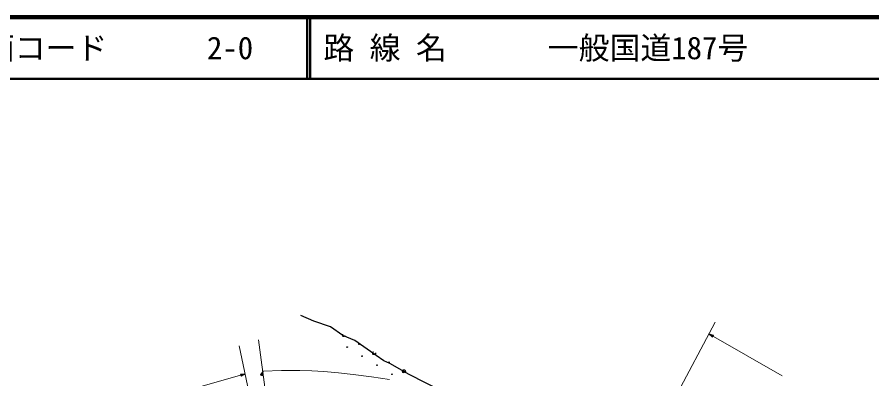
# Model space of a CAD drawing. Units: millimetres, scale not verified. Extents: x 40000 to 680000, y 20000 to 380000.
# Drawn here: x 130754 to 269246, y 321329 to 380000 of the extents above; entities that cross this region are included whole.
import ezdxf
from ezdxf.enums import TextEntityAlignment as Align

# ---------------------------------------------------------------- set-up
doc = ezdxf.new("R2010")
doc.units = ezdxf.units.MM
doc.header["$LTSCALE"] = 1000
for name, color, linetype, lineweight in [('M-BGD', 7, 'Continuous', 25), ('M-BGD-HTXT', 7, 'Continuous', 13), ('M-TTL', 2, 'Continuous', 140), ('M-TTL-LINE', 7, 'Continuous', 50)]:
    doc.layers.add(name, color=color, linetype=linetype, lineweight=lineweight)
doc.layers.add('M-TTL-TXT', color=7, linetype='Continuous')
doc.styles.add('ＭＳ ゴシック', font='')
doc.styles.get('ＭＳ ゴシック').set_extended_font_data('MS Gothic')

# ---------------------------------------------------------------- blocks, each defined once
blk = doc.blocks.new('BUHIN107')
at = {"color": 7, "linetype": 'Continuous', "lineweight": 13}
for points in [[(0, 0), (507, 584), (173, 754)], [(70, 137), (201, 686), (435, 567)], [(104, 204), (214, 649), (398, 555)], [(138, 272), (226, 611), (360, 543)], [(172, 339), (238, 573), (322, 530)]]:
    blk.add_lwpolyline(points, close=True, dxfattribs=at)
for points in [[(35, 69), (189, 724), (473, 580), (36, 70)], [(268, 527), (207, 408), (251, 535), (284, 518), (207, 408)]]:
    blk.add_lwpolyline(points, dxfattribs=at)

msp = doc.modelspace()

# ---------------------------------------------------------------- linework, layer by layer
at = {"layer": 'M-BGD'}
for p, q in [((178811, 330696), (176706, 331598)), ((181537, 329751), (178811, 330696)), ((183513, 328377), (181537, 329751)), ((185488, 327560), (183513, 328377)), ((188925, 325112), (185488, 327560)), ((190170, 324253), (188925, 325112)), ((191158, 323823), (190170, 324253)), ((194251, 322062), (191158, 323823)), ((199577, 319356), (194251, 322062))]:
    msp.add_line(p, q, dxfattribs=at)
for points in [[(183980, 328334), (183920, 328282), (183805, 328252), (183710, 328220), (183656, 328205), (183618, 328213), (183580, 328230), (183551, 328266), (183552, 328349), (183548, 328408), (183540, 328453), (183526, 328496), (183528, 328541), (183533, 328568), (183551, 328591)], [(188808, 325561), (188833, 325509), (188833, 325455), (188816, 325400), (188756, 325348), (188642, 325317), (188547, 325286), (188492, 325270), (188454, 325278), (188416, 325295), (188387, 325332), (188388, 325414), (188384, 325473), (188376, 325519), (188362, 325561), (188365, 325607), (188369, 325634), (188391, 325661), (188419, 325681)], [(188419, 325681), (188450, 325702), (188500, 325732)]]:
    msp.add_lwpolyline(points, dxfattribs=at)
msp.add_lwpolyline([(193256, 322747), (193286, 322767), (193336, 322797), (193413, 322812), (193469, 322809), (193515, 322795), (193576, 322744), (193616, 322688), (193642, 322633), (193669, 322574), (193669, 322521), (193652, 322466), (193593, 322414), (193478, 322383), (193383, 322351), (193328, 322336), (193290, 322344), (193252, 322361), (193223, 322398), (193224, 322480), (193220, 322539), (193213, 322585), (193198, 322627), (193201, 322672), (193206, 322700), (193227, 322727)], close=True, dxfattribs=at)
for centre in [(186168, 326965), (184225, 326489), (186643, 325022), (191004, 324030), (189061, 323555), (191479, 322088)]:
    msp.add_circle(centre, 49.7, dxfattribs=at)
at = {"layer": 'M-BGD-HTXT'}
for p, q in [((232949, 309934), (243849, 330536)), ((242849, 328646), (254689, 321852)), ((169881, 327670), (171009, 319181)), ((166727, 326678), (168585, 317940)), ((120598, 308778), (167702, 322136))]:
    msp.add_line(p, q, dxfattribs=at)
for points in [[(242849, 328646), (243406, 328110), (243592, 328435)], [(242982, 328569), (243524, 328409), (243393, 328182)], [(243047, 328532), (243485, 328399), (243383, 328220)], [(243114, 328493), (243447, 328389), (243372, 328259)], [(243179, 328456), (243409, 328378), (243362, 328297)], [(167702, 322136), (166929, 322112), (167032, 321751)], [(167554, 322094), (167061, 321818), (166990, 322071)], [(167482, 322074), (167081, 321853), (167024, 322051)], [(167408, 322053), (167100, 321887), (167059, 322032)], [(167336, 322032), (167120, 321922), (167094, 322012)]]:
    msp.add_lwpolyline(points, close=True, dxfattribs=at)
for points in [[(242915, 328607), (243562, 328420), (243404, 328143), (242917, 328606)], [(243361, 328352), (243245, 328418), (243370, 328368), (243352, 328335), (243245, 328418)], [(170607, 322608), (173588, 322683), (176577, 322698), (178515, 322647), (180460, 322536), (182830, 322329), (185207, 322061), (188166, 321671), (191115, 321221)], [(167628, 322115), (167042, 321783), (166955, 322090), (167626, 322115)], [(167134, 321975), (167262, 322011), (167139, 321957), (167129, 321993), (167262, 322011)]]:
    msp.add_lwpolyline(points, dxfattribs=at)
at = {"layer": 'M-TTL'}
msp.add_line((680000, 380000), (40000, 380000), dxfattribs=at)
at = {"layer": 'M-TTL-LINE'}
for p, q in [((177750, 380000), (177750, 370000)), ((178250, 380000), (178250, 370000)), ((40000, 370000), (680000, 370000))]:
    msp.add_line(p, q, dxfattribs=at)

# ---------------------------------------------------------------- block references
at = {"layer": 'M-BGD-HTXT', "rotation": 187.54992}
msp.add_blockref('BUHIN107', (170607, 322607), dxfattribs=at)

# ---------------------------------------------------------------- texts
at = {"layer": 'M-TTL-TXT', "style": 'ＭＳ ゴシック'}
for s, p in [('図面コード', (120380, 375000)), ('2-0', (161521, 375000)), ('路 線 名', (180380, 375000)), ('一般国道187号', (216734, 375000))]:
    msp.add_text(s, height=3666, dxfattribs=at).set_placement(p, align=Align.MIDDLE_LEFT)

doc.saveas('drawing.dxf')
